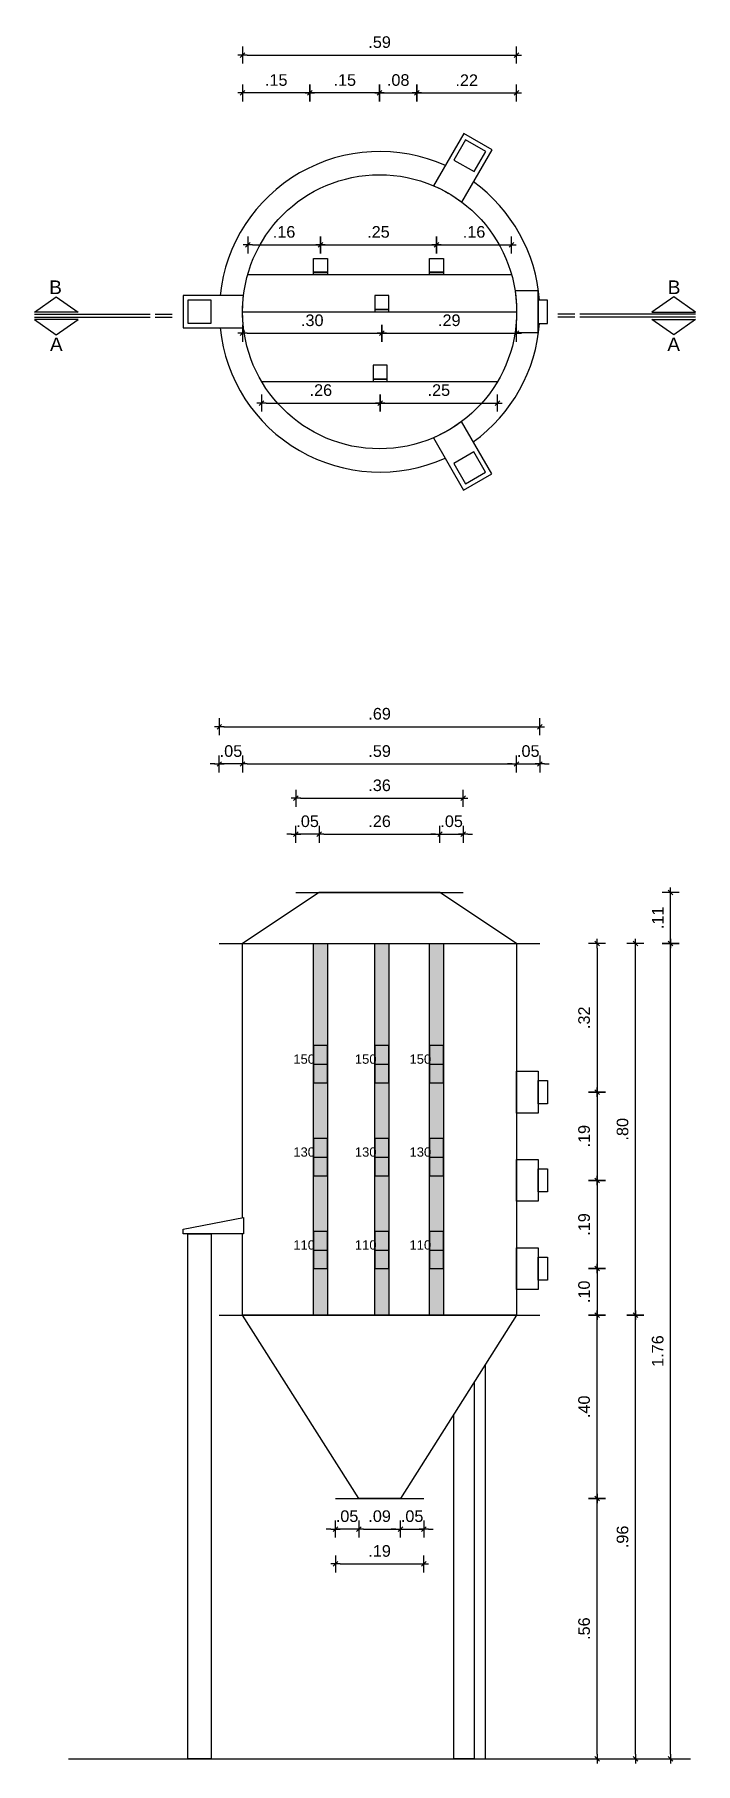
# Model space of a CAD drawing. Extents: x -0.07 to 1.35, y -0.01 to 3.71.
import ezdxf
from ezdxf.enums import TextEntityAlignment as Align

# ---------------------------------------------------------------- set-up
doc = ezdxf.new("R2010")
doc.units = 0
doc.linetypes.add('HIDDEN2', pattern=[0.1875, 0.125, -0.0625])
for name, color, linetype in [('BARRAS', 3, 'Continuous'), ('COTAS', 1, 'Continuous'), ('SENSOR', 4, 'Continuous'), ('SILO', 2, 'Continuous')]:
    doc.layers.add(name, color=color, linetype=linetype)
doc.styles.add('0', font='arial.ttf')
doc.styles.add('ARIAL', font='arial.ttf')
doc.styles.get("Standard").update_dxf_attribs({"font": 'arial.ttf'})
doc.dimstyles.new('DIM10', dxfattribs={"dimtxt": 0.025, "dimasz": 0.01, "dimexe": 0.03, "dimexo": 0.04, "dimgap": 0.015, "dimtad": 1, "dimzin": 4, "dimdsep": 46, "dimtxsty": 'ARIAL', "dimblk1": 'TIK2', "dimblk2": 'TIK2', "dimsah": 1, "dimcen": 0.02, "dimdle": 0.01, "dimse1": 1, "dimse2": 1, "dimclrd": 1, "dimclrt": 2, "dimadec": 0, "dimazin": 0, "dimtfac": 1, "dimtix": 1, "dimtmove": 1, "dimatfit": 3, "dimldrblk": 'TIK2', "dimfxl": 1, "dimtolj": 1, "dimtzin": 0, "dimlwd": -1, "dimarcsym": 0})

# ---------------------------------------------------------------- blocks, each defined once
blk = doc.blocks.new('*U70')
blk.add_lwpolyline([(-0.05, -0.035), (0.08, -0.035), (0.08, 0.035), (-0.05, 0.035, -0.058706)], format="xyb", close=True)
at = {"color": 251, "linetype": 'HIDDEN2', "ltscale": 0.1, "true_color": 0x636466}
blk.add_lwpolyline([(0.02, -0.025), (0.07, -0.025), (0.07, 0.025), (0.02, 0.025)], close=True, dxfattribs=at)
blk = doc.blocks.new('*U71')
at = {"layer": 'SILO', "color": 0, "linetype": 'ByBlock', "lineweight": -2, "transparency": 16777216}
for p, rotation in [((0.9339, 3.2202), 120), ((0.9335, 2.6263), 239.9999999999999)]:
    blk.add_blockref('*U70', p, dxfattribs=dict(at, rotation=rotation))
blk.add_blockref('*U70', (1.448, 2.9228), dxfattribs=at)
blk = doc.blocks.new('pl')
at = {"layer": 'BARRAS'}
for points in [[(0.085, 0.1125), (0.08, 0.1125), (0.08, 0.1425), (0.085, 0.1425)], [(-0.15, -0.016), (-0.145, -0.016), (-0.145, 0.014), (-0.15, 0.014)], [(0.0001, -0.02), (0.0051, -0.02), (0.0051, 0.01), (0.0001, 0.01)], [(0.085, -0.1376), (0.08, -0.1376), (0.08, -0.1076), (0.085, -0.1076)]]:
    blk.add_lwpolyline(points, close=True, dxfattribs=at)
at = {"layer": 'SENSOR'}
for points in [[(0.115, 0.1125), (0.085, 0.1125), (0.085, 0.1425), (0.115, 0.1425)], [(-0.145, -0.016), (-0.115, -0.016), (-0.115, 0.014), (-0.145, 0.014)], [(0.0051, -0.02), (0.0351, -0.02), (0.0351, 0.01), (0.0051, 0.01)], [(0.115, -0.1376), (0.085, -0.1376), (0.085, -0.1076), (0.115, -0.1076)]]:
    blk.add_lwpolyline(points, close=True, dxfattribs=at)
at = {"layer": 'SILO'}
for p, q in [((0, 0.295), (0.0001, -0.295)), ((0.08, 0.2839), (0.08, -0.2839)), ((-0.15, 0.254), (-0.15, -0.254))]:
    blk.add_line(p, q, dxfattribs=at)
blk.add_lwpolyline([(-0.0448, -0.3416), (0.045, -0.3416), (0.045, -0.2916, -0.076093), (-0.0448, -0.2916)], format="xyb", close=True, dxfattribs=at)
blk.add_lwpolyline([(-0.025, -0.3616), (0.025, -0.3616), (0.025, -0.3416), (-0.025, -0.3416)], close=True, dxfattribs=at)
blk.add_circle((0, 0), 0.295, dxfattribs=at)
at = {"layer": 'SILO', "color": 252, "true_color": 0x939598}
for start, end in [(95.7717, 204.1416), (335.7872, 84.1265), (215.7869, 265.8445), (274.1555, 324.1419)]:
    blk.add_arc((0, 0), 0.345, start, end, dxfattribs=at)
at = {"layer": 'SILO', "rotation": 330}
blk.add_blockref('*U71', (-2.4186, -1.9789), dxfattribs=at)
blk = doc.blocks.new('regua')
at = {"layer": 'BARRAS', "true_color": 0xc7c8ca}
h = blk.add_hatch(color=9, dxfattribs=at)
h.dxf.hatch_style = 1
h.paths.add_polyline_path([(0, 0.8), (0.03, 0.8), (0.03, 0), (0, 0)])
at = {"layer": 'SENSOR'}
h = blk.add_hatch(color=256, dxfattribs=at)
h.dxf.hatch_style = 1
h.paths.add_polyline_path([(0, 0.5), (0.03, 0.5), (0.03, 0.58), (0, 0.58)])
h = blk.add_hatch(color=256, dxfattribs=at)
h.dxf.hatch_style = 1
h.paths.add_polyline_path([(0, 0.3), (0.03, 0.3), (0.03, 0.38), (0, 0.38)])
h = blk.add_hatch(color=256, dxfattribs=at)
h.dxf.hatch_style = 1
h.paths.add_polyline_path([(0, 0.1), (0.03, 0.1), (0.03, 0.18), (0, 0.18)])
at = {"layer": 'BARRAS'}
for p, q in [((0, 0.54), (0.03, 0.54)), ((0, 0.34), (0.03, 0.34)), ((0, 0.14), (0.03, 0.14))]:
    blk.add_line(p, q, dxfattribs=at)
blk.add_lwpolyline([(0, 0.8), (0.03, 0.8), (0.03, 0), (0, 0)], close=True, dxfattribs=at)
at = {"layer": 'SENSOR'}
for points in [[(0, 0.5), (0.03, 0.5), (0.03, 0.58), (0, 0.58)], [(0, 0.3), (0.03, 0.3), (0.03, 0.38), (0, 0.38)], [(0, 0.1), (0.03, 0.1), (0.03, 0.18), (0, 0.18)]]:
    blk.add_lwpolyline(points, close=True, dxfattribs=at)
at = {"layer": 'BARRAS', "char_height": 0.02, "attachment_point": 1}
for s, insert in [('150', (-0.0432, 0.561)), ('130', (-0.0432, 0.361)), ('110', (-0.0432, 0.161))]:
    blk.add_mtext_dynamic_manual_height_columns(s, width=0.035603, gutter_width=1, heights=[0], dxfattribs=dict(at, insert=insert))
blk = doc.blocks.new('TIK2')
for p, q in [((-1.01, 0), (1.01, 0)), ((0, -1.83), (0, 1.83))]:
    blk.add_line(p, q)
at = {"color": 2}
blk.add_line((-0.5, -0.5), (0.5, 0.5), dxfattribs=at)
blk = doc.blocks.new('*D44')
at = {"layer": 'COTAS', "color": 1, "transparency": 16777216}
blk.add_line((0.5844, 0.4193), (0.7544, 0.4193), dxfattribs=at)
at = {"layer": 'DEFPOINTS', "color": 0, "transparency": 16777216}
for p in [(0.5744, 0.56), (0.7644, 0.56), (0.7644, 0.4193)]:
    blk.add_point(p, dxfattribs=at)
at = {"layer": 'COTAS', "color": 1, "transparency": 16777216, "xscale": 0.01, "yscale": 0.01, "zscale": 0.01, "rotation": 180}
blk.add_blockref('TIK2', (0.5744, 0.4193), dxfattribs=at)
at = {"layer": 'COTAS', "color": 1, "transparency": 16777216, "xscale": 0.01, "yscale": 0.01, "zscale": 0.01}
blk.add_blockref('TIK2', (0.7644, 0.4193), dxfattribs=at)
at = {"layer": 'COTAS', "color": 2, "transparency": 16777216, "insert": (0.6694, 0.4471), "char_height": 0.025, "attachment_point": 5, "style": 'ARIAL'}
blk.add_mtext('\\A1;.19', dxfattribs=at)
blk = doc.blocks.new('*D41')
at = {"layer": 'COTAS', "color": 1, "transparency": 16777216}
for p, q in [((0.7044, 0.4942), (0.6944, 0.4942)), ((0.7144, 0.4942), (0.7644, 0.4942)), ((0.7744, 0.4942), (0.7844, 0.4942))]:
    blk.add_line(p, q, dxfattribs=at)
at = {"layer": 'DEFPOINTS', "color": 0, "transparency": 16777216}
for p in [(0.7144, 0.56), (0.7644, 0.56), (0.7644, 0.4942)]:
    blk.add_point(p, dxfattribs=at)
at = {"layer": 'COTAS', "color": 1, "transparency": 16777216, "xscale": 0.01, "yscale": 0.01, "zscale": 0.01}
blk.add_blockref('TIK2', (0.7144, 0.4942), dxfattribs=at)
at = {"layer": 'COTAS', "color": 1, "transparency": 16777216, "xscale": 0.01, "yscale": 0.01, "zscale": 0.01, "rotation": 180}
blk.add_blockref('TIK2', (0.7644, 0.4942), dxfattribs=at)
at = {"layer": 'COTAS', "color": 2, "transparency": 16777216, "insert": (0.7394, 0.522), "char_height": 0.025, "attachment_point": 5, "style": 'ARIAL'}
blk.add_mtext('\\A1;.05', dxfattribs=at)
blk = doc.blocks.new('*D42')
at = {"layer": 'COTAS', "color": 1, "transparency": 16777216}
for p, q in [((0.5644, 0.4942), (0.5544, 0.4942)), ((0.6244, 0.4942), (0.5744, 0.4942)), ((0.6344, 0.4942), (0.6444, 0.4942))]:
    blk.add_line(p, q, dxfattribs=at)
at = {"layer": 'DEFPOINTS', "color": 0, "transparency": 16777216}
for p in [(0.5744, 0.56), (0.6244, 0.56), (0.5744, 0.4942)]:
    blk.add_point(p, dxfattribs=at)
at = {"layer": 'COTAS', "color": 1, "transparency": 16777216, "xscale": 0.01, "yscale": 0.01, "zscale": 0.01}
blk.add_blockref('TIK2', (0.5744, 0.4942), dxfattribs=at)
at = {"layer": 'COTAS', "color": 1, "transparency": 16777216, "xscale": 0.01, "yscale": 0.01, "zscale": 0.01, "rotation": 180}
blk.add_blockref('TIK2', (0.6244, 0.4942), dxfattribs=at)
at = {"layer": 'COTAS', "color": 2, "transparency": 16777216, "insert": (0.5994, 0.522), "char_height": 0.025, "attachment_point": 5, "style": 'ARIAL'}
blk.add_mtext('\\A1;.05', dxfattribs=at)
blk = doc.blocks.new('*D50')
at = {"layer": 'COTAS', "color": 1, "transparency": 16777216}
blk.add_line((1.1375, 0.01), (1.1375, 0.55), dxfattribs=at)
at = {"layer": 'DEFPOINTS', "color": 0, "transparency": 16777216}
for p in [(0.7644, 0.56), (1.1375, 0.56), (0.7644, 0)]:
    blk.add_point(p, dxfattribs=at)
at = {"layer": 'COTAS', "color": 1, "transparency": 16777216, "xscale": 0.01, "yscale": 0.01, "zscale": 0.01}
for p, rotation in [((1.1375, 0.56), 90), ((1.1375, 0), 270)]:
    blk.add_blockref('TIK2', p, dxfattribs=dict(at, rotation=rotation))
at = {"layer": 'COTAS', "color": 2, "transparency": 16777216, "insert": (1.1097, 0.28), "char_height": 0.025, "attachment_point": 5, "rotation": 90, "style": 'ARIAL'}
blk.add_mtext('\\A1;.56', dxfattribs=at)
blk = doc.blocks.new('*D51')
at = {"layer": 'COTAS', "color": 1, "transparency": 16777216}
blk.add_line((1.1375, 0.57), (1.1375, 0.945), dxfattribs=at)
at = {"layer": 'DEFPOINTS', "color": 0, "transparency": 16777216}
for p in [(0.9711, 0.955), (1.1375, 0.955), (0.7644, 0.56)]:
    blk.add_point(p, dxfattribs=at)
at = {"layer": 'COTAS', "color": 1, "transparency": 16777216, "xscale": 0.01, "yscale": 0.01, "zscale": 0.01}
for p, rotation in [((1.1375, 0.955), 90), ((1.1375, 0.56), 270)]:
    blk.add_blockref('TIK2', p, dxfattribs=dict(at, rotation=rotation))
at = {"layer": 'COTAS', "color": 2, "transparency": 16777216, "insert": (1.1097, 0.7575), "char_height": 0.025, "attachment_point": 5, "rotation": 90, "style": 'ARIAL'}
blk.add_mtext('\\A1;.40', dxfattribs=at)
blk = doc.blocks.new('*D52')
at = {"layer": 'COTAS', "color": 1, "transparency": 16777216}
blk.add_line((1.2202, 0.01), (1.2202, 0.945), dxfattribs=at)
at = {"layer": 'DEFPOINTS', "color": 0, "transparency": 16777216}
for p in [(1.0144, 0.955), (1.2202, 0.955), (0.7313, 0)]:
    blk.add_point(p, dxfattribs=at)
at = {"layer": 'COTAS', "color": 1, "transparency": 16777216, "xscale": 0.01, "yscale": 0.01, "zscale": 0.01}
for p, rotation in [((1.2202, 0.955), 90), ((1.2202, 0), 270)]:
    blk.add_blockref('TIK2', p, dxfattribs=dict(at, rotation=rotation))
at = {"layer": 'COTAS', "color": 2, "transparency": 16777216, "insert": (1.1924, 0.4775), "char_height": 0.025, "attachment_point": 5, "rotation": 90, "style": 'ARIAL'}
blk.add_mtext('\\A1;.96', dxfattribs=at)
blk = doc.blocks.new('*D53')
at = {"layer": 'COTAS', "color": 1, "transparency": 16777216}
blk.add_line((1.2202, 0.965), (1.2202, 1.745), dxfattribs=at)
at = {"layer": 'DEFPOINTS', "color": 0, "transparency": 16777216}
for p in [(1.0144, 1.755), (1.2202, 1.755), (1.0144, 0.955)]:
    blk.add_point(p, dxfattribs=at)
at = {"layer": 'COTAS', "color": 1, "transparency": 16777216, "xscale": 0.01, "yscale": 0.01, "zscale": 0.01}
for p, rotation in [((1.2202, 1.755), 90), ((1.2202, 0.955), 270)]:
    blk.add_blockref('TIK2', p, dxfattribs=dict(at, rotation=rotation))
at = {"layer": 'COTAS', "color": 2, "transparency": 16777216, "insert": (1.1924, 1.355), "char_height": 0.025, "attachment_point": 5, "rotation": 90, "style": 'ARIAL'}
blk.add_mtext('\\A1;.80', dxfattribs=at)
blk = doc.blocks.new('*D54')
at = {"layer": 'COTAS', "color": 1, "transparency": 16777216}
blk.add_line((1.2959, 1.765), (1.2959, 1.855), dxfattribs=at)
at = {"layer": 'DEFPOINTS', "color": 0, "transparency": 16777216}
for p in [(0.8494, 1.865), (1.2959, 1.865), (1.0144, 1.755)]:
    blk.add_point(p, dxfattribs=at)
at = {"layer": 'COTAS', "color": 1, "transparency": 16777216, "xscale": 0.01, "yscale": 0.01, "zscale": 0.01}
for p, rotation in [((1.2959, 1.865), 90), ((1.2959, 1.755), 270)]:
    blk.add_blockref('TIK2', p, dxfattribs=dict(at, rotation=rotation))
at = {"layer": 'COTAS', "color": 2, "transparency": 16777216, "insert": (1.2683, 1.81), "char_height": 0.025, "attachment_point": 5, "rotation": 90, "style": 'ARIAL'}
blk.add_mtext('\\A1;.11', dxfattribs=at)
blk = doc.blocks.new('*D55')
at = {"layer": 'COTAS', "color": 1, "transparency": 16777216}
blk.add_line((1.1375, 1.745), (1.1375, 1.445), dxfattribs=at)
at = {"layer": 'DEFPOINTS', "color": 0, "transparency": 16777216}
for p in [(1.0144, 1.755), (1.031, 1.435), (1.1375, 1.435)]:
    blk.add_point(p, dxfattribs=at)
at = {"layer": 'COTAS', "color": 1, "transparency": 16777216, "xscale": 0.01, "yscale": 0.01, "zscale": 0.01}
for p, rotation in [((1.1375, 1.755), 90), ((1.1375, 1.435), 270)]:
    blk.add_blockref('TIK2', p, dxfattribs=dict(at, rotation=rotation))
at = {"layer": 'COTAS', "color": 2, "transparency": 16777216, "insert": (1.1097, 1.595), "char_height": 0.025, "attachment_point": 5, "rotation": 90, "style": 'ARIAL'}
blk.add_mtext('\\A1;.32', dxfattribs=at)
blk = doc.blocks.new('*D56')
at = {"layer": 'COTAS', "color": 1, "transparency": 16777216}
blk.add_line((1.1375, 1.425), (1.1375, 1.255), dxfattribs=at)
at = {"layer": 'DEFPOINTS', "color": 0, "transparency": 16777216}
for p in [(1.031, 1.435), (1.031, 1.245), (1.1375, 1.245)]:
    blk.add_point(p, dxfattribs=at)
at = {"layer": 'COTAS', "color": 1, "transparency": 16777216, "xscale": 0.01, "yscale": 0.01, "zscale": 0.01}
for p, rotation in [((1.1375, 1.435), 90), ((1.1375, 1.245), 270)]:
    blk.add_blockref('TIK2', p, dxfattribs=dict(at, rotation=rotation))
at = {"layer": 'COTAS', "color": 2, "transparency": 16777216, "insert": (1.1097, 1.34), "char_height": 0.025, "attachment_point": 5, "rotation": 90, "style": 'ARIAL'}
blk.add_mtext('\\A1;.19', dxfattribs=at)
blk = doc.blocks.new('*D57')
at = {"layer": 'COTAS', "color": 1, "transparency": 16777216}
blk.add_line((1.1375, 1.235), (1.1375, 1.065), dxfattribs=at)
at = {"layer": 'DEFPOINTS', "color": 0, "transparency": 16777216}
for p in [(1.031, 1.245), (1.031, 1.055), (1.1375, 1.055)]:
    blk.add_point(p, dxfattribs=at)
at = {"layer": 'COTAS', "color": 1, "transparency": 16777216, "xscale": 0.01, "yscale": 0.01, "zscale": 0.01}
for p, rotation in [((1.1375, 1.245), 90), ((1.1375, 1.055), 270)]:
    blk.add_blockref('TIK2', p, dxfattribs=dict(at, rotation=rotation))
at = {"layer": 'COTAS', "color": 2, "transparency": 16777216, "insert": (1.1097, 1.15), "char_height": 0.025, "attachment_point": 5, "rotation": 90, "style": 'ARIAL'}
blk.add_mtext('\\A1;.19', dxfattribs=at)
blk = doc.blocks.new('*D58')
at = {"layer": 'COTAS', "color": 1, "transparency": 16777216}
blk.add_line((1.1375, 1.045), (1.1375, 0.965), dxfattribs=at)
at = {"layer": 'DEFPOINTS', "color": 0, "transparency": 16777216}
for p in [(1.031, 1.055), (1.0144, 0.955), (1.1375, 0.955)]:
    blk.add_point(p, dxfattribs=at)
at = {"layer": 'COTAS', "color": 1, "transparency": 16777216, "xscale": 0.01, "yscale": 0.01, "zscale": 0.01}
for p, rotation in [((1.1375, 1.055), 90), ((1.1375, 0.955), 270)]:
    blk.add_blockref('TIK2', p, dxfattribs=dict(at, rotation=rotation))
at = {"layer": 'COTAS', "color": 2, "transparency": 16777216, "insert": (1.1097, 1.005), "char_height": 0.025, "attachment_point": 5, "rotation": 90, "style": 'ARIAL'}
blk.add_mtext('\\A1;.10', dxfattribs=at)
blk = doc.blocks.new('*D49')
at = {"layer": 'COTAS', "color": 1, "transparency": 16777216}
blk.add_line((1.2959, 0.01), (1.2959, 1.745), dxfattribs=at)
at = {"layer": 'DEFPOINTS', "color": 0, "transparency": 16777216}
for p in [(1.0144, 1.755), (1.2959, 1.755), (1.0363, 0)]:
    blk.add_point(p, dxfattribs=at)
at = {"layer": 'COTAS', "color": 1, "transparency": 16777216, "xscale": 0.01, "yscale": 0.01, "zscale": 0.01}
for p, rotation in [((1.2959, 1.755), 90), ((1.2959, 0), 270)]:
    blk.add_blockref('TIK2', p, dxfattribs=dict(at, rotation=rotation))
at = {"layer": 'COTAS', "color": 2, "transparency": 16777216, "insert": (1.2681, 0.8775), "char_height": 0.025, "attachment_point": 5, "rotation": 90, "style": 'ARIAL'}
blk.add_mtext('\\A1;1.76', dxfattribs=at)
blk = doc.blocks.new('*D59')
at = {"layer": 'COTAS', "color": 1, "transparency": 16777216}
blk.add_line((0.6344, 0.4942), (0.7044, 0.4942), dxfattribs=at)
at = {"layer": 'DEFPOINTS', "color": 0, "transparency": 16777216}
for p in [(0.6244, 0.56), (0.7144, 0.56), (0.7144, 0.4942)]:
    blk.add_point(p, dxfattribs=at)
at = {"layer": 'COTAS', "color": 1, "transparency": 16777216, "xscale": 0.01, "yscale": 0.01, "zscale": 0.01, "rotation": 180}
blk.add_blockref('TIK2', (0.6244, 0.4942), dxfattribs=at)
at = {"layer": 'COTAS', "color": 1, "transparency": 16777216, "xscale": 0.01, "yscale": 0.01, "zscale": 0.01}
blk.add_blockref('TIK2', (0.7144, 0.4942), dxfattribs=at)
at = {"layer": 'COTAS', "color": 2, "transparency": 16777216, "insert": (0.6694, 0.522), "char_height": 0.025, "attachment_point": 5, "style": 'ARIAL'}
blk.add_mtext('\\A1;.09', dxfattribs=at)
blk = doc.blocks.new('90')
for p, q in [((0, 0.02632), (0, 0.00396)), ((0, 0.00303), (0, -0.00026))]:
    blk.add_line(p, q)
blk.add_lwpolyline([(0.00338, 0.02212), (0.00041, 0.01792), (0.00041, 0.02632)], close=True)
at = {"color": 10, "style": '0'}
blk.add_attdef('A', text='', height=0.00264, rotation=360, dxfattribs=at).set_placement((0.0055, 0.02112), align=Align.CENTER)
blk = doc.blocks.new('*D83')
at = {"layer": 'COTAS', "color": 1, "transparency": 16777216}
blk.add_line((0.3844, 2.1413), (0.9544, 2.1413), dxfattribs=at)
at = {"layer": 'DEFPOINTS', "color": 0, "transparency": 16777216}
for p in [(0.9644, 2.1413), (0.3744, 1.755), (0.9644, 1.755)]:
    blk.add_point(p, dxfattribs=at)
at = {"layer": 'COTAS', "color": 1, "transparency": 16777216, "xscale": 0.01, "yscale": 0.01, "zscale": 0.01, "rotation": 180}
blk.add_blockref('TIK2', (0.3744, 2.1413), dxfattribs=at)
at = {"layer": 'COTAS', "color": 1, "transparency": 16777216, "xscale": 0.01, "yscale": 0.01, "zscale": 0.01}
blk.add_blockref('TIK2', (0.9644, 2.1413), dxfattribs=at)
at = {"layer": 'COTAS', "color": 2, "transparency": 16777216, "insert": (0.6694, 2.169), "char_height": 0.025, "attachment_point": 5, "style": 'ARIAL'}
blk.add_mtext('\\A1;.59', dxfattribs=at)
blk = doc.blocks.new('*D79')
at = {"layer": 'COTAS', "color": 1, "transparency": 16777216}
for p, q in [((0.7894, 1.9901), (0.7794, 1.9901)), ((0.7994, 1.9901), (0.8494, 1.9901)), ((0.8594, 1.9901), (0.8694, 1.9901))]:
    blk.add_line(p, q, dxfattribs=at)
at = {"layer": 'DEFPOINTS', "color": 0, "transparency": 16777216}
for p in [(0.8494, 1.9901), (0.7994, 1.865), (0.8494, 1.865)]:
    blk.add_point(p, dxfattribs=at)
at = {"layer": 'COTAS', "color": 1, "transparency": 16777216, "xscale": 0.01, "yscale": 0.01, "zscale": 0.01}
blk.add_blockref('TIK2', (0.7994, 1.9901), dxfattribs=at)
at = {"layer": 'COTAS', "color": 1, "transparency": 16777216, "xscale": 0.01, "yscale": 0.01, "zscale": 0.01, "rotation": 180}
blk.add_blockref('TIK2', (0.8494, 1.9901), dxfattribs=at)
at = {"layer": 'COTAS', "color": 2, "transparency": 16777216, "insert": (0.8244, 2.0179), "char_height": 0.025, "attachment_point": 5, "style": 'ARIAL'}
blk.add_mtext('\\A1;.05', dxfattribs=at)
blk = doc.blocks.new('*D80')
at = {"layer": 'COTAS', "color": 1, "transparency": 16777216}
for p, q in [((0.4794, 1.9901), (0.4694, 1.9901)), ((0.5394, 1.9901), (0.4894, 1.9901)), ((0.5494, 1.9901), (0.5594, 1.9901))]:
    blk.add_line(p, q, dxfattribs=at)
at = {"layer": 'DEFPOINTS', "color": 0, "transparency": 16777216}
for p in [(0.4894, 1.9901), (0.4894, 1.865), (0.5394, 1.865)]:
    blk.add_point(p, dxfattribs=at)
at = {"layer": 'COTAS', "color": 1, "transparency": 16777216, "xscale": 0.01, "yscale": 0.01, "zscale": 0.01}
blk.add_blockref('TIK2', (0.4894, 1.9901), dxfattribs=at)
at = {"layer": 'COTAS', "color": 1, "transparency": 16777216, "xscale": 0.01, "yscale": 0.01, "zscale": 0.01, "rotation": 180}
blk.add_blockref('TIK2', (0.5394, 1.9901), dxfattribs=at)
at = {"layer": 'COTAS', "color": 2, "transparency": 16777216, "insert": (0.5144, 2.0179), "char_height": 0.025, "attachment_point": 5, "style": 'ARIAL'}
blk.add_mtext('\\A1;.05', dxfattribs=at)
blk = doc.blocks.new('*D77')
at = {"layer": 'COTAS', "color": 1, "transparency": 16777216}
for p, q in [((0.3144, 2.1413), (0.3044, 2.1413)), ((0.3744, 2.1413), (0.3244, 2.1413)), ((0.3844, 2.1413), (0.3944, 2.1413))]:
    blk.add_line(p, q, dxfattribs=at)
at = {"layer": 'DEFPOINTS', "color": 0, "transparency": 16777216}
for p in [(0.3244, 2.1413), (0.3244, 1.755), (0.3744, 1.755)]:
    blk.add_point(p, dxfattribs=at)
at = {"layer": 'COTAS', "color": 1, "transparency": 16777216, "xscale": 0.01, "yscale": 0.01, "zscale": 0.01}
blk.add_blockref('TIK2', (0.3244, 2.1413), dxfattribs=at)
at = {"layer": 'COTAS', "color": 1, "transparency": 16777216, "xscale": 0.01, "yscale": 0.01, "zscale": 0.01, "rotation": 180}
blk.add_blockref('TIK2', (0.3744, 2.1413), dxfattribs=at)
at = {"layer": 'COTAS', "color": 2, "transparency": 16777216, "insert": (0.3494, 2.169), "char_height": 0.025, "attachment_point": 5, "style": 'ARIAL'}
blk.add_mtext('\\A1;.05', dxfattribs=at)
blk = doc.blocks.new('*D81')
at = {"layer": 'COTAS', "color": 1, "transparency": 16777216}
for p, q in [((0.9544, 2.1413), (0.9444, 2.1413)), ((0.9644, 2.1413), (1.0144, 2.1413)), ((1.0244, 2.1413), (1.0344, 2.1413))]:
    blk.add_line(p, q, dxfattribs=at)
at = {"layer": 'DEFPOINTS', "color": 0, "transparency": 16777216}
for p in [(1.0144, 2.1413), (0.9644, 1.755), (1.0144, 1.755)]:
    blk.add_point(p, dxfattribs=at)
at = {"layer": 'COTAS', "color": 1, "transparency": 16777216, "xscale": 0.01, "yscale": 0.01, "zscale": 0.01}
blk.add_blockref('TIK2', (0.9644, 2.1413), dxfattribs=at)
at = {"layer": 'COTAS', "color": 1, "transparency": 16777216, "xscale": 0.01, "yscale": 0.01, "zscale": 0.01, "rotation": 180}
blk.add_blockref('TIK2', (1.0144, 2.1413), dxfattribs=at)
at = {"layer": 'COTAS', "color": 2, "transparency": 16777216, "insert": (0.9894, 2.169), "char_height": 0.025, "attachment_point": 5, "style": 'ARIAL'}
blk.add_mtext('\\A1;.05', dxfattribs=at)
blk = doc.blocks.new('*D78')
at = {"layer": 'COTAS', "color": 1, "transparency": 16777216}
blk.add_line((0.3344, 2.2215), (1.0044, 2.2215), dxfattribs=at)
at = {"layer": 'DEFPOINTS', "color": 0, "transparency": 16777216}
for p in [(1.0144, 2.2215), (0.3244, 1.755), (1.0144, 1.755)]:
    blk.add_point(p, dxfattribs=at)
at = {"layer": 'COTAS', "color": 1, "transparency": 16777216, "xscale": 0.01, "yscale": 0.01, "zscale": 0.01, "rotation": 180}
blk.add_blockref('TIK2', (0.3244, 2.2215), dxfattribs=at)
at = {"layer": 'COTAS', "color": 1, "transparency": 16777216, "xscale": 0.01, "yscale": 0.01, "zscale": 0.01}
blk.add_blockref('TIK2', (1.0144, 2.2215), dxfattribs=at)
at = {"layer": 'COTAS', "color": 2, "transparency": 16777216, "insert": (0.6694, 2.2493), "char_height": 0.025, "attachment_point": 5, "style": 'ARIAL'}
blk.add_mtext('\\A1;.69', dxfattribs=at)
blk = doc.blocks.new('*D72')
at = {"layer": 'COTAS', "color": 1, "transparency": 16777216}
blk.add_line((0.3844, 3.6673), (0.9544, 3.6673), dxfattribs=at)
at = {"layer": 'DEFPOINTS', "color": 0, "transparency": 16777216}
for p in [(0.9644, 3.6673), (0.3744, 3.1148), (0.9644, 3.1148)]:
    blk.add_point(p, dxfattribs=at)
at = {"layer": 'COTAS', "color": 1, "transparency": 16777216, "xscale": 0.01, "yscale": 0.01, "zscale": 0.01, "rotation": 180}
blk.add_blockref('TIK2', (0.3744, 3.6673), dxfattribs=at)
at = {"layer": 'COTAS', "color": 1, "transparency": 16777216, "xscale": 0.01, "yscale": 0.01, "zscale": 0.01}
blk.add_blockref('TIK2', (0.9644, 3.6673), dxfattribs=at)
at = {"layer": 'COTAS', "color": 2, "transparency": 16777216, "insert": (0.6694, 3.6951), "char_height": 0.025, "attachment_point": 5, "style": 'ARIAL'}
blk.add_mtext('\\A1;.59', dxfattribs=at)
blk = doc.blocks.new('*D73')
at = {"layer": 'COTAS', "color": 1, "transparency": 16777216}
blk.add_line((0.6794, 3.5858), (0.7394, 3.5858), dxfattribs=at)
at = {"layer": 'DEFPOINTS', "color": 0, "transparency": 16777216}
for p in [(0.7494, 3.5858), (0.6694, 3.5635), (0.7494, 3.3987)]:
    blk.add_point(p, dxfattribs=at)
at = {"layer": 'COTAS', "color": 1, "transparency": 16777216, "xscale": 0.01, "yscale": 0.01, "zscale": 0.01, "rotation": 180}
blk.add_blockref('TIK2', (0.6694, 3.5858), dxfattribs=at)
at = {"layer": 'COTAS', "color": 1, "transparency": 16777216, "xscale": 0.01, "yscale": 0.01, "zscale": 0.01}
blk.add_blockref('TIK2', (0.7494, 3.5858), dxfattribs=at)
at = {"layer": 'COTAS', "color": 2, "transparency": 16777216, "insert": (0.7094, 3.6135), "char_height": 0.025, "attachment_point": 5, "style": 'ARIAL'}
blk.add_mtext('\\A1;.08', dxfattribs=at)
blk = doc.blocks.new('*D74')
at = {"layer": 'COTAS', "color": 1, "transparency": 16777216}
blk.add_line((0.6594, 3.5858), (0.5294, 3.5858), dxfattribs=at)
at = {"layer": 'DEFPOINTS', "color": 0, "transparency": 16777216}
for p in [(0.5194, 3.5858), (0.6694, 3.5635), (0.5194, 3.3688)]:
    blk.add_point(p, dxfattribs=at)
at = {"layer": 'COTAS', "color": 1, "transparency": 16777216, "xscale": 0.01, "yscale": 0.01, "zscale": 0.01, "rotation": 180}
blk.add_blockref('TIK2', (0.5194, 3.5858), dxfattribs=at)
at = {"layer": 'COTAS', "color": 1, "transparency": 16777216, "xscale": 0.01, "yscale": 0.01, "zscale": 0.01}
blk.add_blockref('TIK2', (0.6694, 3.5858), dxfattribs=at)
at = {"layer": 'COTAS', "color": 2, "transparency": 16777216, "insert": (0.5944, 3.6135), "char_height": 0.025, "attachment_point": 5, "style": 'ARIAL'}
blk.add_mtext('\\A1;.15', dxfattribs=at)
blk = doc.blocks.new('*D75')
at = {"layer": 'COTAS', "color": 1, "transparency": 16777216}
blk.add_line((0.5094, 3.5858), (0.3844, 3.5858), dxfattribs=at)
at = {"layer": 'DEFPOINTS', "color": 0, "transparency": 16777216}
for p in [(0.3744, 3.5858), (0.5194, 3.3688), (0.3744, 3.1148)]:
    blk.add_point(p, dxfattribs=at)
at = {"layer": 'COTAS', "color": 1, "transparency": 16777216, "xscale": 0.01, "yscale": 0.01, "zscale": 0.01, "rotation": 180}
blk.add_blockref('TIK2', (0.3744, 3.5858), dxfattribs=at)
at = {"layer": 'COTAS', "color": 1, "transparency": 16777216, "xscale": 0.01, "yscale": 0.01, "zscale": 0.01}
blk.add_blockref('TIK2', (0.5194, 3.5858), dxfattribs=at)
at = {"layer": 'COTAS', "color": 2, "transparency": 16777216, "insert": (0.4469, 3.6135), "char_height": 0.025, "attachment_point": 5, "style": 'ARIAL'}
blk.add_mtext('\\A1;.15', dxfattribs=at)
blk = doc.blocks.new('*D76')
at = {"layer": 'COTAS', "color": 1, "transparency": 16777216}
blk.add_line((0.7594, 3.5858), (0.9544, 3.5858), dxfattribs=at)
at = {"layer": 'DEFPOINTS', "color": 0, "transparency": 16777216}
for p in [(0.9644, 3.5858), (0.7494, 3.1148), (0.9644, 3.1148)]:
    blk.add_point(p, dxfattribs=at)
at = {"layer": 'COTAS', "color": 1, "transparency": 16777216, "xscale": 0.01, "yscale": 0.01, "zscale": 0.01, "rotation": 180}
blk.add_blockref('TIK2', (0.7494, 3.5858), dxfattribs=at)
at = {"layer": 'COTAS', "color": 1, "transparency": 16777216, "xscale": 0.01, "yscale": 0.01, "zscale": 0.01}
blk.add_blockref('TIK2', (0.9644, 3.5858), dxfattribs=at)
at = {"layer": 'COTAS', "color": 2, "transparency": 16777216, "insert": (0.8569, 3.6133), "char_height": 0.025, "attachment_point": 5, "style": 'ARIAL'}
blk.add_mtext('\\A1;.22', dxfattribs=at)
blk = doc.blocks.new('*D98')
at = {"layer": 'COTAS', "color": 1, "transparency": 16777216}
blk.add_line((0.5494, 1.9901), (0.7894, 1.9901), dxfattribs=at)
at = {"layer": 'DEFPOINTS', "color": 0, "transparency": 16777216}
for p in [(0.7994, 1.9901), (0.5394, 1.865), (0.7994, 1.865)]:
    blk.add_point(p, dxfattribs=at)
at = {"layer": 'COTAS', "color": 1, "transparency": 16777216, "xscale": 0.01, "yscale": 0.01, "zscale": 0.01, "rotation": 180}
blk.add_blockref('TIK2', (0.5394, 1.9901), dxfattribs=at)
at = {"layer": 'COTAS', "color": 1, "transparency": 16777216, "xscale": 0.01, "yscale": 0.01, "zscale": 0.01}
blk.add_blockref('TIK2', (0.7994, 1.9901), dxfattribs=at)
at = {"layer": 'COTAS', "color": 2, "transparency": 16777216, "insert": (0.6694, 2.0179), "char_height": 0.025, "attachment_point": 5, "style": 'ARIAL'}
blk.add_mtext('\\A1;.26', dxfattribs=at)
blk = doc.blocks.new('*D99')
at = {"layer": 'COTAS', "color": 1, "transparency": 16777216}
blk.add_line((0.4994, 2.0675), (0.8394, 2.0675), dxfattribs=at)
at = {"layer": 'DEFPOINTS', "color": 0, "transparency": 16777216}
for p in [(0.8494, 2.0675), (0.4894, 1.865), (0.8494, 1.865)]:
    blk.add_point(p, dxfattribs=at)
at = {"layer": 'COTAS', "color": 1, "transparency": 16777216, "xscale": 0.01, "yscale": 0.01, "zscale": 0.01, "rotation": 180}
blk.add_blockref('TIK2', (0.4894, 2.0675), dxfattribs=at)
at = {"layer": 'COTAS', "color": 1, "transparency": 16777216, "xscale": 0.01, "yscale": 0.01, "zscale": 0.01}
blk.add_blockref('TIK2', (0.8494, 2.0675), dxfattribs=at)
at = {"layer": 'COTAS', "color": 2, "transparency": 16777216, "insert": (0.6694, 2.0953), "char_height": 0.025, "attachment_point": 5, "style": 'ARIAL'}
blk.add_mtext('\\A1;.36', dxfattribs=at)
blk = doc.blocks.new('*D101')
at = {"layer": 'COTAS', "color": 1, "transparency": 16777216}
blk.add_line((0.3955, 3.2588), (0.5319, 3.2588), dxfattribs=at)
at = {"layer": 'DEFPOINTS', "color": 0, "transparency": 16777216}
for p in [(0.5419, 3.2588), (0.5419, 3.2298), (0.3855, 3.1948)]:
    blk.add_point(p, dxfattribs=at)
at = {"layer": 'COTAS', "color": 1, "transparency": 16777216, "xscale": 0.01, "yscale": 0.01, "zscale": 0.01, "rotation": 180}
blk.add_blockref('TIK2', (0.3855, 3.2588), dxfattribs=at)
at = {"layer": 'COTAS', "color": 1, "transparency": 16777216, "xscale": 0.01, "yscale": 0.01, "zscale": 0.01}
blk.add_blockref('TIK2', (0.5419, 3.2588), dxfattribs=at)
at = {"layer": 'COTAS', "color": 2, "transparency": 16777216, "insert": (0.4637, 3.2866), "char_height": 0.025, "attachment_point": 5, "style": 'ARIAL'}
blk.add_mtext('\\A1;.16', dxfattribs=at)
blk = doc.blocks.new('*D102')
at = {"layer": 'COTAS', "color": 1, "transparency": 16777216}
blk.add_line((0.5519, 3.2588), (0.782, 3.2588), dxfattribs=at)
at = {"layer": 'DEFPOINTS', "color": 0, "transparency": 16777216}
for p in [(0.792, 3.2588), (0.5419, 3.2298), (0.792, 3.2298)]:
    blk.add_point(p, dxfattribs=at)
at = {"layer": 'COTAS', "color": 1, "transparency": 16777216, "xscale": 0.01, "yscale": 0.01, "zscale": 0.01, "rotation": 180}
blk.add_blockref('TIK2', (0.5419, 3.2588), dxfattribs=at)
at = {"layer": 'COTAS', "color": 1, "transparency": 16777216, "xscale": 0.01, "yscale": 0.01, "zscale": 0.01}
blk.add_blockref('TIK2', (0.792, 3.2588), dxfattribs=at)
at = {"layer": 'COTAS', "color": 2, "transparency": 16777216, "insert": (0.6669, 3.2866), "char_height": 0.025, "attachment_point": 5, "style": 'ARIAL'}
blk.add_mtext('\\A1;.25', dxfattribs=at)
blk = doc.blocks.new('*D103')
at = {"layer": 'COTAS', "color": 1, "transparency": 16777216}
blk.add_line((0.802, 3.2588), (0.9433, 3.2588), dxfattribs=at)
at = {"layer": 'DEFPOINTS', "color": 0, "transparency": 16777216}
for p in [(0.9533, 3.2588), (0.792, 3.2298), (0.9533, 3.1948)]:
    blk.add_point(p, dxfattribs=at)
at = {"layer": 'COTAS', "color": 1, "transparency": 16777216, "xscale": 0.01, "yscale": 0.01, "zscale": 0.01, "rotation": 180}
blk.add_blockref('TIK2', (0.792, 3.2588), dxfattribs=at)
at = {"layer": 'COTAS', "color": 1, "transparency": 16777216, "xscale": 0.01, "yscale": 0.01, "zscale": 0.01}
blk.add_blockref('TIK2', (0.9533, 3.2588), dxfattribs=at)
at = {"layer": 'COTAS', "color": 2, "transparency": 16777216, "insert": (0.8727, 3.2866), "char_height": 0.025, "attachment_point": 5, "style": 'ARIAL'}
blk.add_mtext('\\A1;.16', dxfattribs=at)
blk = doc.blocks.new('*D104')
at = {"layer": 'COTAS', "color": 1, "transparency": 16777216}
blk.add_line((0.3844, 3.0686), (0.6644, 3.0686), dxfattribs=at)
at = {"layer": 'DEFPOINTS', "color": 0, "transparency": 16777216}
for p in [(0.3744, 3.1148), (0.6744, 3.1148), (0.6744, 3.0686)]:
    blk.add_point(p, dxfattribs=at)
at = {"layer": 'COTAS', "color": 1, "transparency": 16777216, "xscale": 0.01, "yscale": 0.01, "zscale": 0.01, "rotation": 180}
blk.add_blockref('TIK2', (0.3744, 3.0686), dxfattribs=at)
at = {"layer": 'COTAS', "color": 1, "transparency": 16777216, "xscale": 0.01, "yscale": 0.01, "zscale": 0.01}
blk.add_blockref('TIK2', (0.6744, 3.0686), dxfattribs=at)
at = {"layer": 'COTAS', "color": 2, "transparency": 16777216, "insert": (0.5244, 3.0963), "char_height": 0.025, "attachment_point": 5, "style": 'ARIAL'}
blk.add_mtext('\\A1;.30', dxfattribs=at)
blk = doc.blocks.new('*D105')
at = {"layer": 'COTAS', "color": 1, "transparency": 16777216}
blk.add_line((0.6844, 3.0686), (0.9544, 3.0686), dxfattribs=at)
at = {"layer": 'DEFPOINTS', "color": 0, "transparency": 16777216}
for p in [(0.6744, 3.1148), (0.9644, 3.1149), (0.9644, 3.0686)]:
    blk.add_point(p, dxfattribs=at)
at = {"layer": 'COTAS', "color": 1, "transparency": 16777216, "xscale": 0.01, "yscale": 0.01, "zscale": 0.01, "rotation": 180}
blk.add_blockref('TIK2', (0.6744, 3.0686), dxfattribs=at)
at = {"layer": 'COTAS', "color": 1, "transparency": 16777216, "xscale": 0.01, "yscale": 0.01, "zscale": 0.01}
blk.add_blockref('TIK2', (0.9644, 3.0686), dxfattribs=at)
at = {"layer": 'COTAS', "color": 2, "transparency": 16777216, "insert": (0.8194, 3.0963), "char_height": 0.025, "attachment_point": 5, "style": 'ARIAL'}
blk.add_mtext('\\A1;.29', dxfattribs=at)
blk = doc.blocks.new('*D106')
at = {"layer": 'COTAS', "color": 1, "transparency": 16777216}
blk.add_line((0.4254, 2.9183), (0.6604, 2.9183), dxfattribs=at)
at = {"layer": 'DEFPOINTS', "color": 0, "transparency": 16777216}
for p in [(0.4154, 2.9648), (0.6704, 2.9648), (0.6704, 2.9183)]:
    blk.add_point(p, dxfattribs=at)
at = {"layer": 'COTAS', "color": 1, "transparency": 16777216, "xscale": 0.01, "yscale": 0.01, "zscale": 0.01, "rotation": 180}
blk.add_blockref('TIK2', (0.4154, 2.9183), dxfattribs=at)
at = {"layer": 'COTAS', "color": 1, "transparency": 16777216, "xscale": 0.01, "yscale": 0.01, "zscale": 0.01}
blk.add_blockref('TIK2', (0.6704, 2.9183), dxfattribs=at)
at = {"layer": 'COTAS', "color": 2, "transparency": 16777216, "insert": (0.5429, 2.946), "char_height": 0.025, "attachment_point": 5, "style": 'ARIAL'}
blk.add_mtext('\\A1;.26', dxfattribs=at)
blk = doc.blocks.new('*D107')
at = {"layer": 'COTAS', "color": 1, "transparency": 16777216}
blk.add_line((0.6804, 2.9183), (0.9134, 2.9183), dxfattribs=at)
at = {"layer": 'DEFPOINTS', "color": 0, "transparency": 16777216}
for p in [(0.6704, 2.9648), (0.9234, 2.9648), (0.9234, 2.9183)]:
    blk.add_point(p, dxfattribs=at)
at = {"layer": 'COTAS', "color": 1, "transparency": 16777216, "xscale": 0.01, "yscale": 0.01, "zscale": 0.01, "rotation": 180}
blk.add_blockref('TIK2', (0.6704, 2.9183), dxfattribs=at)
at = {"layer": 'COTAS', "color": 1, "transparency": 16777216, "xscale": 0.01, "yscale": 0.01, "zscale": 0.01}
blk.add_blockref('TIK2', (0.9234, 2.9183), dxfattribs=at)
at = {"layer": 'COTAS', "color": 2, "transparency": 16777216, "insert": (0.7969, 2.946), "char_height": 0.025, "attachment_point": 5, "style": 'ARIAL'}
blk.add_mtext('\\A1;.25', dxfattribs=at)

msp = doc.modelspace()

# ---------------------------------------------------------------- linework, layer by layer
at = {"layer": 'SILO'}
for p, q in [((0.4894, 1.865), (0.8494, 1.865)), ((0.3244, 1.755), (1.0144, 1.755)), ((0.3244, 0.955), (1.0144, 0.955)), ((0.5744, 0.56), (0.7644, 0.56)), ((0, 0), (1.3388, 0))]:
    msp.add_line(p, q, dxfattribs=at)
for points in [[(0.3744, 1.755), (0.9644, 1.755), (0.7994, 1.865), (0.5394, 1.865)], [(0.9644, 1.48), (1.011, 1.48), (1.011, 1.39), (0.9644, 1.39)], [(1.011, 1.46), (1.031, 1.46), (1.031, 1.41), (1.011, 1.41)], [(0.9644, 1.29), (1.011, 1.29), (1.011, 1.2), (0.9644, 1.2)], [(1.011, 1.27), (1.031, 1.27), (1.031, 1.22), (1.011, 1.22)], [(0.3065, 0), (0.2565, 0), (0.2565, 1.13), (0.3065, 1.13)], [(0.9644, 1.1), (1.011, 1.1), (1.011, 1.01), (0.9644, 1.01)], [(1.011, 1.08), (1.031, 1.08), (1.031, 1.03), (1.011, 1.03)], [(0.3744, 0.955), (0.9644, 0.955), (0.7144, 0.56), (0.6244, 0.56)]]:
    msp.add_lwpolyline(points, close=True, dxfattribs=at)
for points in [[(0.3744, 1.1646), (0.3744, 1.755), (0.9644, 1.755), (0.9644, 0.955), (0.3744, 0.955), (0.3744, 1.13)], [(0.3765, 1.165), (0.3765, 1.13), (0.2465, 1.13), (0.2465, 1.14), (0.3765, 1.165)]]:
    msp.add_lwpolyline(points, dxfattribs=at)
at = {"layer": 'SILO', "color": 252, "true_color": 0x939598}
for points in [[(0.8727, 0.8101), (0.8727, 0), (0.8977, 0), (0.8977, 0.8496)], [(0.8727, 0.8101), (0.8727, 0), (0.8294, 0), (0.8294, 0.7417)]]:
    msp.add_lwpolyline(points, dxfattribs=at)

# ---------------------------------------------------------------- block references
at = {"rotation": 90}
msp.add_blockref('pl', (0.6694, 3.1148), dxfattribs=at)
for p in [(0.5269, 0.955), (0.6594, 0.955), (0.777, 0.955)]:
    msp.add_blockref('regua', p)
at = {"layer": 'COTAS'}
ref = msp.add_blockref('90', (0.2199, 3.1096), dxfattribs=dict(at, xscale=11.14047452079183, yscale=11.14047452079183, zscale=11.14047452079183, rotation=90.00000000000003))
ref.add_attrib('A', 'B', dxfattribs={"layer": '0', "color": 10, "height": 0.0294, "style": '0'}).set_placement((-0.0282, 3.1529), align=Align.CENTER)
ref = msp.add_blockref('90', (1.056, 3.1096), dxfattribs=dict(at, xscale=-11.14047452079183, yscale=11.14047452079183, zscale=11.14047452079183, rotation=270))
ref.add_attrib('A', 'B', dxfattribs={"layer": '0', "color": 10, "height": 0.0294, "style": '0'}).set_placement((1.3033, 3.1529), align=Align.CENTER)
ref = msp.add_blockref('90', (0.2199, 3.1029), dxfattribs=dict(at, xscale=-11.14047452079183, yscale=11.14047452079183, zscale=11.14047452079183, rotation=90))
ref.add_attrib('A', 'A', dxfattribs={"layer": '0', "color": 10, "height": 0.0294, "style": '0'}).set_placement((-0.0265, 3.03), align=Align.CENTER)
ref = msp.add_blockref('90', (1.056, 3.1029), dxfattribs=dict(at, xscale=11.14047452079183, yscale=11.14047452079183, zscale=11.14047452079183, rotation=270))
ref.add_attrib('A', 'A', dxfattribs={"layer": '0', "color": 10, "height": 0.0294, "style": '0'}).set_placement((1.3024, 3.03), align=Align.CENTER)

# ---------------------------------------------------------------- dimensions: what is measured, and where the dimension line sits
for base, p1, p2, picture, middle in [((0.9644, 3.6673), (0.3744, 3.1148), (0.9644, 3.1148), '*D72', (0.6694, 3.6951)), ((0.3744041793, 3.5857720162), (0.5194041793, 3.3687893222), (0.3744041793, 3.1147715937), '*D75', (0.4469041793, 3.6135363409)), ((0.5194, 3.5858), (0.6694, 3.5635), (0.5194, 3.3688), '*D74', (0.5944, 3.6135)), ((0.7494, 3.5858), (0.6694, 3.5635), (0.7494, 3.3987), '*D73', (0.7094, 3.6135)), ((0.9644041793, 3.5857720162), (0.7494041793, 3.1147716063), (0.9644041793, 3.1147716063), '*D76', (0.8569041793, 3.6133231758)), ((0.5419, 3.2588), (0.3855, 3.1948), (0.5419, 3.2298), '*D101', (0.4637, 3.2866)), ((0.792, 3.2588), (0.5419, 3.2298), (0.792, 3.2298), '*D102', (0.6669, 3.2866)), ((0.9533, 3.2588), (0.792, 3.2298), (0.9533, 3.1948), '*D103', (0.8727, 3.2866)), ((0.6744, 3.0686), (0.3744, 3.1148), (0.6744, 3.1148), '*D104', (0.5244, 3.0963)), ((0.9644, 3.0686), (0.6744, 3.1148), (0.9644, 3.1149), '*D105', (0.8194, 3.0963)), ((0.67044, 2.91828), (0.41539, 2.96477), (0.67044, 2.96477), '*D106', (0.54291, 2.94604)), ((0.9234, 2.9183), (0.6704, 2.9648), (0.9234, 2.9648), '*D107', (0.7969, 2.946)), ((1.0144, 2.2215), (0.3244, 1.755), (1.0144, 1.755), '*D78', (0.6694, 2.2493)), ((0.3244, 2.1413), (0.3744, 1.755), (0.3244, 1.755), '*D77', (0.3494, 2.169)), ((0.9644, 2.1413), (0.3744, 1.755), (0.9644, 1.755), '*D83', (0.6694, 2.169)), ((1.0144, 2.1413), (0.9644, 1.755), (1.0144, 1.755), '*D81', (0.9894, 2.169)), ((0.8494, 2.0675), (0.4894, 1.865), (0.8494, 1.865), '*D99', (0.6694, 2.0953)), ((0.4894, 1.9901), (0.5394, 1.865), (0.4894, 1.865), '*D80', (0.5144, 2.0179)), ((0.7994, 1.9901), (0.5394, 1.865), (0.7994, 1.865), '*D98', (0.6694, 2.0179)), ((0.8494, 1.9901), (0.7994, 1.865), (0.8494, 1.865), '*D79', (0.8244, 2.0179)), ((0.5744, 0.4942), (0.6244, 0.56), (0.5744, 0.56), '*D42', (0.5994, 0.522)), ((0.7644, 0.4193), (0.5744, 0.56), (0.7644, 0.56), '*D44', (0.6694, 0.4471)), ((0.7144, 0.4942), (0.6244, 0.56), (0.7144, 0.56), '*D59', (0.6694, 0.522)), ((0.7644, 0.4942), (0.7144, 0.56), (0.7644, 0.56), '*D41', (0.7394, 0.522))]:
    dim = msp.add_linear_dim(base=base, p1=p1, p2=p2, dimstyle='DIM10', dxfattribs=at)
    dim.commit()
    dim.dimension.update_dxf_attribs({"geometry": picture, "text_midpoint": middle})
for base, p1, p2, picture, middle in [((1.2959, 1.865), (1.0144, 1.755), (0.8494, 1.865), '*D54', (1.2683, 1.81)), ((1.2202, 1.755), (1.0144, 0.955), (1.0144, 1.755), '*D53', (1.1924, 1.355)), ((1.1375, 1.435), (1.0144, 1.755), (1.031, 1.435), '*D55', (1.1097, 1.595)), ((1.295873255, 1.755), (1.0362505355, 0), (1.0144041793, 1.755), '*D49', (1.2681089303, 0.8775)), ((1.1375, 1.245), (1.031, 1.435), (1.031, 1.245), '*D56', (1.1097, 1.34)), ((1.1375, 1.055), (1.031, 1.245), (1.031, 1.055), '*D57', (1.1097, 1.15)), ((1.1375, 0.955), (1.031, 1.055), (1.0144, 0.955), '*D58', (1.1097, 1.005)), ((1.220182617, 0.955), (0.7313198744, 0), (1.0144041793, 0.955), '*D52', (1.1924182923, 0.4775)), ((1.1374530027, 0.955), (0.7644041793, 0.56), (0.9711106782, 0.955), '*D51', (1.109688678, 0.7575)), ((1.1375, 0.56), (0.7644, 0), (0.7644, 0.56), '*D50', (1.1097, 0.28))]:
    dim = msp.add_linear_dim(base=base, p1=p1, p2=p2, angle=90, dimstyle='DIM10', dxfattribs=at)
    dim.commit()
    dim.dimension.update_dxf_attribs({"geometry": picture, "text_midpoint": middle})

doc.saveas('drawing.dxf')
